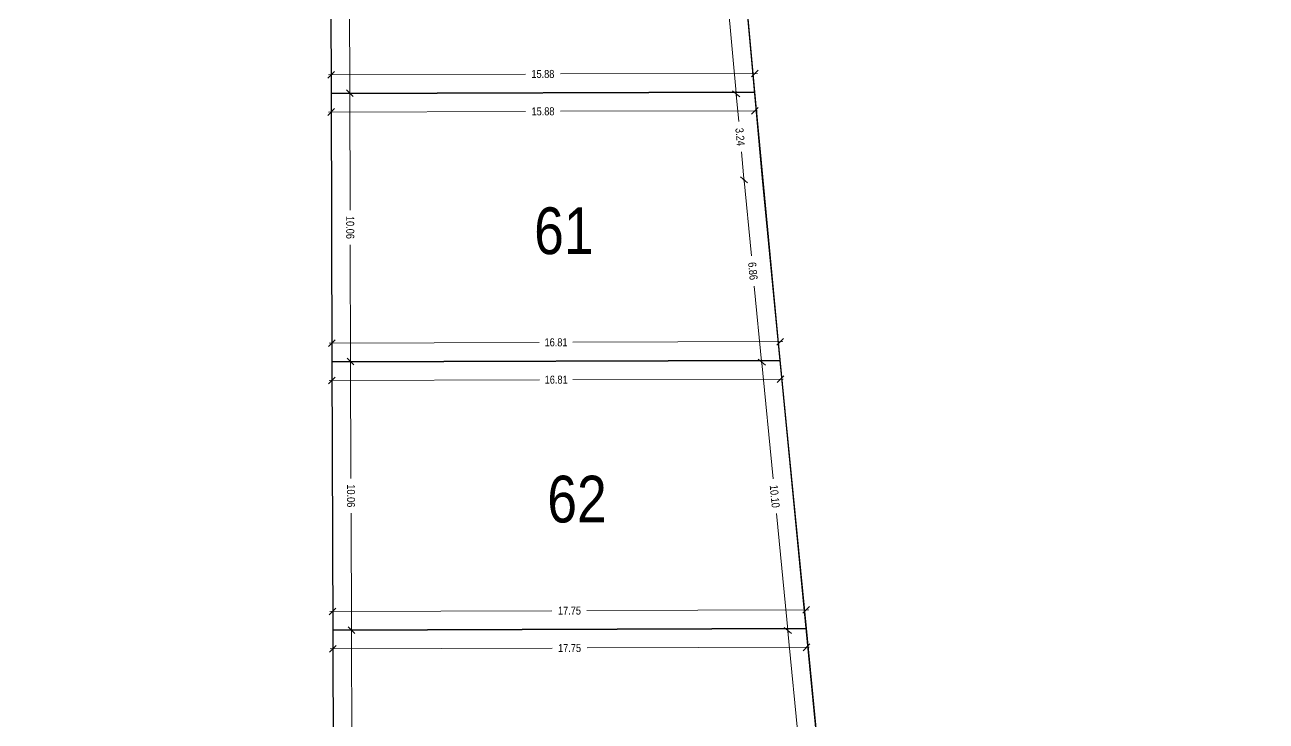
# Model space of a CAD drawing. Header units: millimetres. Extents: x 29397 to 29927, y 26123 to 26652.
# Drawn here: x 29694.05 to 29740.58, y 26325.26 to 26351.37 of the extents above; entities that cross this region are included whole.
import ezdxf
from ezdxf.enums import TextEntityAlignment as Align

# ---------------------------------------------------------------- set-up
doc = ezdxf.new("R2010")
doc.units = ezdxf.units.MM
doc.header["$LTSCALE"] = 0.3
for name, color, linetype in [('_IndivSubPlot', 180, 'Continuous'), ('_IndivSubPlot_DIMENSION', 7, 'Continuous'), ('_Plot', 7, 'Continuous'), ('_SurveyNo', 8, 'Continuous')]:
    doc.layers.add(name, color=color, linetype=linetype)
doc.layers.add('_SideBoundary', color=1, linetype='Continuous', true_color=0xff0000)
doc.layers.get('0').off()
doc.styles.add('PreDCRFont', font='ARIALN.TTF')
doc.dimstyles.new('PDCR-PLOT-INT', dxfattribs={"dimtxt": 0.3, "dimasz": 0.25, "dimexe": 0.25, "dimexo": 0.25, "dimgap": 0.25, "dimtad": 0, "dimzin": 0, "dimdsep": 46, "dimtxsty": 'PreDCRFont', "dimblk": 'OBLIQUE', "dimcen": 0.5, "dimdle": 0.1, "dimadec": 0, "dimazin": 0, "dimtfac": 1, "dimtix": 1, "dimtofl": 0, "dimtmove": 1, "dimatfit": 1, "dimfxl": 1, "dimtolj": 1, "dimtzin": 0, "dimlwd": 15, "dimarcsym": 0})

# ---------------------------------------------------------------- blocks, each defined once
blk = doc.blocks.new('_Oblique')
at = {"color": 0, "linetype": 'ByBlock', "lineweight": -2}
blk.add_line((-0.5, -0.5), (0.5, 0.5), dxfattribs=at)
blk = doc.blocks.new('*D969')
at = {"layer": '_IndivSubPlot_DIMENSION', "color": 0, "lineweight": 15, "transparency": 16777216}
for p, q in [((29706.201, 26358.962), (29706.214, 26354.485)), ((29706.232, 26348.702), (29706.218, 26353.178))]:
    blk.add_line(p, q, dxfattribs=at)
at = {"layer": '_IndivSubPlot_DIMENSION', "color": 0, "lineweight": 15, "transparency": 16777216, "xscale": 0.25, "yscale": 0.25, "zscale": 0.25}
for p, rotation in [((29706.201, 26358.862), 90.173533374633), ((29706.231, 26348.802), 270.173533374633)]:
    blk.add_blockref('_Oblique', p, dxfattribs=dict(at, rotation=rotation))
at = {"layer": '_IndivSubPlot_DIMENSION', "color": 0, "lineweight": 15, "transparency": 16777216, "insert": (29706.216, 26353.832), "char_height": 0.3, "attachment_point": 5, "rotation": 270.1735, "style": 'PreDCRFont'}
blk.add_mtext('\\A1;10.06', dxfattribs=at)
blk = doc.blocks.new('*D970')
at = {"layer": '_IndivSubPlot_DIMENSION', "color": 0, "lineweight": 15, "transparency": 16777216}
for p, q in [((29705.429, 26349.499), (29712.816, 26349.522)), ((29721.51, 26349.548), (29714.124, 26349.526))]:
    blk.add_line(p, q, dxfattribs=at)
at = {"layer": '_IndivSubPlot_DIMENSION', "color": 0, "lineweight": 15, "transparency": 16777216, "xscale": 0.25, "yscale": 0.25, "zscale": 0.25}
for p, rotation in [((29705.529, 26349.499), 180.1735333746494), ((29721.41, 26349.548), 0.1735333746494466)]:
    blk.add_blockref('_Oblique', p, dxfattribs=dict(at, rotation=rotation))
at = {"layer": '_IndivSubPlot_DIMENSION', "color": 0, "lineweight": 15, "transparency": 16777216, "insert": (29713.47, 26349.524), "char_height": 0.3, "attachment_point": 5, "rotation": 0.1735, "style": 'PreDCRFont'}
blk.add_mtext('\\A1;15.88', dxfattribs=at)
blk = doc.blocks.new('*D971')
at = {"layer": '_IndivSubPlot_DIMENSION', "color": 0, "lineweight": 15, "transparency": 16777216}
for p, q in [((29719.795, 26358.941), (29720.201, 26354.464)), ((29720.724, 26348.685), (29720.319, 26353.163))]:
    blk.add_line(p, q, dxfattribs=at)
at = {"layer": '_IndivSubPlot_DIMENSION', "color": 0, "lineweight": 15, "transparency": 16777216, "xscale": 0.25, "yscale": 0.25, "zscale": 0.25}
for p, rotation in [((29719.804, 26358.842), 95.17485123015547), ((29720.715, 26348.784), 275.1748512301555)]:
    blk.add_blockref('_Oblique', p, dxfattribs=dict(at, rotation=rotation))
at = {"layer": '_IndivSubPlot_DIMENSION', "color": 0, "lineweight": 15, "transparency": 16777216, "insert": (29720.26, 26353.813), "char_height": 0.3, "attachment_point": 5, "rotation": 275.1749, "style": 'PreDCRFont'}
blk.add_mtext('\\A1;10.10', dxfattribs=at)
blk = doc.blocks.new('*D972')
at = {"layer": '_IndivSubPlot_DIMENSION', "color": 0, "lineweight": 15, "transparency": 16777216}
for p, q in [((29720.706, 26348.884), (29720.81, 26347.738)), ((29721.017, 26345.458), (29720.913, 26346.604))]:
    blk.add_line(p, q, dxfattribs=at)
at = {"layer": '_IndivSubPlot_DIMENSION', "color": 0, "lineweight": 15, "transparency": 16777216, "xscale": 0.25, "yscale": 0.25, "zscale": 0.25}
for p, rotation in [((29720.715, 26348.784), 95.1748512301596), ((29721.008, 26345.557), 275.1748512301596)]:
    blk.add_blockref('_Oblique', p, dxfattribs=dict(at, rotation=rotation))
at = {"layer": '_IndivSubPlot_DIMENSION', "color": 0, "lineweight": 15, "transparency": 16777216, "insert": (29720.861, 26347.171), "char_height": 0.3, "attachment_point": 5, "rotation": 275.1749, "style": 'PreDCRFont'}
blk.add_mtext('\\A1;3.24', dxfattribs=at)
blk = doc.blocks.new('*D973')
at = {"layer": '_IndivSubPlot_DIMENSION', "color": 0, "lineweight": 15, "transparency": 16777216}
for p, q in [((29705.433, 26348.099), (29712.82, 26348.122)), ((29721.515, 26348.148), (29714.128, 26348.126))]:
    blk.add_line(p, q, dxfattribs=at)
at = {"layer": '_IndivSubPlot_DIMENSION', "color": 0, "lineweight": 15, "transparency": 16777216, "xscale": 0.25, "yscale": 0.25, "zscale": 0.25}
for p, rotation in [((29705.533, 26348.1), 180.1735333746494), ((29721.415, 26348.148), 0.1735333746494216)]:
    blk.add_blockref('_Oblique', p, dxfattribs=dict(at, rotation=rotation))
at = {"layer": '_IndivSubPlot_DIMENSION', "color": 0, "lineweight": 15, "transparency": 16777216, "insert": (29713.474, 26348.124), "char_height": 0.3, "attachment_point": 5, "rotation": 0.1735, "style": 'PreDCRFont'}
blk.add_mtext('\\A1;15.88', dxfattribs=at)
blk = doc.blocks.new('*D974')
at = {"layer": '_IndivSubPlot_DIMENSION', "color": 0, "lineweight": 15, "transparency": 16777216}
for p, q in [((29706.231, 26348.902), (29706.245, 26344.425)), ((29706.262, 26338.642), (29706.249, 26343.118))]:
    blk.add_line(p, q, dxfattribs=at)
at = {"layer": '_IndivSubPlot_DIMENSION', "color": 0, "lineweight": 15, "transparency": 16777216, "xscale": 0.25, "yscale": 0.25, "zscale": 0.25}
for p, rotation in [((29706.231, 26348.802), 90.17353337461238), ((29706.262, 26338.742), 270.1735333746124)]:
    blk.add_blockref('_Oblique', p, dxfattribs=dict(at, rotation=rotation))
at = {"layer": '_IndivSubPlot_DIMENSION', "color": 0, "lineweight": 15, "transparency": 16777216, "insert": (29706.247, 26343.772), "char_height": 0.3, "attachment_point": 5, "rotation": 270.1735, "style": 'PreDCRFont'}
blk.add_mtext('\\A1;10.06', dxfattribs=at)
blk = doc.blocks.new('*D975')
at = {"layer": '_IndivSubPlot_DIMENSION', "color": 0, "lineweight": 15, "transparency": 16777216}
for p, q in [((29705.46, 26339.439), (29713.333, 26339.463)), ((29722.465, 26339.491), (29714.592, 26339.467))]:
    blk.add_line(p, q, dxfattribs=at)
at = {"layer": '_IndivSubPlot_DIMENSION', "color": 0, "lineweight": 15, "transparency": 16777216, "xscale": 0.25, "yscale": 0.25, "zscale": 0.25}
for p, rotation in [((29705.56, 26339.44), 180.1735333746474), ((29722.365, 26339.49), 0.1735333746473856)]:
    blk.add_blockref('_Oblique', p, dxfattribs=dict(at, rotation=rotation))
at = {"layer": '_IndivSubPlot_DIMENSION', "color": 0, "lineweight": 15, "transparency": 16777216, "insert": (29713.963, 26339.465), "char_height": 0.3, "attachment_point": 5, "rotation": 0.1735, "style": 'PreDCRFont'}
blk.add_mtext('\\A1;16.81', dxfattribs=at)
blk = doc.blocks.new('*D976')
at = {"layer": '_IndivSubPlot_DIMENSION', "color": 0, "lineweight": 15, "transparency": 16777216}
for p, q in [((29720.998, 26345.652), (29721.284, 26342.705)), ((29721.68, 26338.623), (29721.394, 26341.57))]:
    blk.add_line(p, q, dxfattribs=at)
at = {"layer": '_IndivSubPlot_DIMENSION', "color": 0, "lineweight": 15, "transparency": 16777216, "xscale": 0.25, "yscale": 0.25, "zscale": 0.25}
for p, rotation in [((29721.008, 26345.553), 95.5433967854559), ((29721.671, 26338.723), 275.5433967854559)]:
    blk.add_blockref('_Oblique', p, dxfattribs=dict(at, rotation=rotation))
at = {"layer": '_IndivSubPlot_DIMENSION', "color": 0, "lineweight": 15, "transparency": 16777216, "insert": (29721.339, 26342.138), "char_height": 0.3, "attachment_point": 5, "rotation": 275.5434, "style": 'PreDCRFont'}
blk.add_mtext('\\A1;6.86', dxfattribs=at)
blk = doc.blocks.new('*D977')
at = {"layer": '_IndivSubPlot_DIMENSION', "color": 0, "lineweight": 15, "transparency": 16777216}
for p, q in [((29705.464, 26338.039), (29713.337, 26338.063)), ((29722.47, 26338.091), (29714.597, 26338.067))]:
    blk.add_line(p, q, dxfattribs=at)
at = {"layer": '_IndivSubPlot_DIMENSION', "color": 0, "lineweight": 15, "transparency": 16777216, "xscale": 0.25, "yscale": 0.25, "zscale": 0.25}
for p, rotation in [((29705.564, 26338.04), 180.1735333746473), ((29722.37, 26338.09), 0.1735333746473433)]:
    blk.add_blockref('_Oblique', p, dxfattribs=dict(at, rotation=rotation))
at = {"layer": '_IndivSubPlot_DIMENSION', "color": 0, "lineweight": 15, "transparency": 16777216, "insert": (29713.967, 26338.065), "char_height": 0.3, "attachment_point": 5, "rotation": 0.1735, "style": 'PreDCRFont'}
blk.add_mtext('\\A1;16.81', dxfattribs=at)
blk = doc.blocks.new('*D978')
at = {"layer": '_IndivSubPlot_DIMENSION', "color": 0, "lineweight": 15, "transparency": 16777216}
for p, q in [((29706.261, 26338.842), (29706.275, 26334.365)), ((29706.293, 26328.582), (29706.279, 26333.058))]:
    blk.add_line(p, q, dxfattribs=at)
at = {"layer": '_IndivSubPlot_DIMENSION', "color": 0, "lineweight": 15, "transparency": 16777216, "xscale": 0.25, "yscale": 0.25, "zscale": 0.25}
for p, rotation in [((29706.262, 26338.742), 90.17353337461238), ((29706.292, 26328.682), 270.1735333746124)]:
    blk.add_blockref('_Oblique', p, dxfattribs=dict(at, rotation=rotation))
at = {"layer": '_IndivSubPlot_DIMENSION', "color": 0, "lineweight": 15, "transparency": 16777216, "insert": (29706.277, 26333.712), "char_height": 0.3, "attachment_point": 5, "rotation": 270.1735, "style": 'PreDCRFont'}
blk.add_mtext('\\A1;10.06', dxfattribs=at)
blk = doc.blocks.new('*D979')
at = {"layer": '_IndivSubPlot_DIMENSION', "color": 0, "lineweight": 15, "transparency": 16777216}
for p, q in [((29705.49, 26329.379), (29713.811, 26329.404)), ((29723.441, 26329.434), (29715.12, 26329.408))]:
    blk.add_line(p, q, dxfattribs=at)
at = {"layer": '_IndivSubPlot_DIMENSION', "color": 0, "lineweight": 15, "transparency": 16777216, "xscale": 0.25, "yscale": 0.25, "zscale": 0.25}
for p, rotation in [((29705.59, 26329.38), 180.1735333746324), ((29723.341, 26329.433), 0.1735333746323988)]:
    blk.add_blockref('_Oblique', p, dxfattribs=dict(at, rotation=rotation))
at = {"layer": '_IndivSubPlot_DIMENSION', "color": 0, "lineweight": 15, "transparency": 16777216, "insert": (29714.466, 26329.406), "char_height": 0.3, "attachment_point": 5, "rotation": 0.1735, "style": 'PreDCRFont'}
blk.add_mtext('\\A1;17.75', dxfattribs=at)
blk = doc.blocks.new('*D980')
at = {"layer": '_IndivSubPlot_DIMENSION', "color": 0, "lineweight": 15, "transparency": 16777216}
for p, q in [((29721.661, 26338.822), (29722.096, 26334.344)), ((29722.657, 26328.566), (29722.222, 26333.044))]:
    blk.add_line(p, q, dxfattribs=at)
at = {"layer": '_IndivSubPlot_DIMENSION', "color": 0, "lineweight": 15, "transparency": 16777216, "xscale": 0.25, "yscale": 0.25, "zscale": 0.25}
for p, rotation in [((29721.671, 26338.723), 95.54339678548557), ((29722.647, 26328.666), 275.5433967854856)]:
    blk.add_blockref('_Oblique', p, dxfattribs=dict(at, rotation=rotation))
at = {"layer": '_IndivSubPlot_DIMENSION', "color": 0, "lineweight": 15, "transparency": 16777216, "insert": (29722.159, 26333.694), "char_height": 0.3, "attachment_point": 5, "rotation": 275.5434, "style": 'PreDCRFont'}
blk.add_mtext('\\A1;10.10', dxfattribs=at)
blk = doc.blocks.new('*D981')
at = {"layer": '_IndivSubPlot_DIMENSION', "color": 0, "lineweight": 15, "transparency": 16777216}
for p, q in [((29705.494, 26327.979), (29713.816, 26328.004)), ((29723.446, 26328.034), (29715.125, 26328.008))]:
    blk.add_line(p, q, dxfattribs=at)
at = {"layer": '_IndivSubPlot_DIMENSION', "color": 0, "lineweight": 15, "transparency": 16777216, "xscale": 0.25, "yscale": 0.25, "zscale": 0.25}
for p, rotation in [((29705.594, 26327.98), 180.1735333746324), ((29723.346, 26328.033), 0.1735333746323953)]:
    blk.add_blockref('_Oblique', p, dxfattribs=dict(at, rotation=rotation))
at = {"layer": '_IndivSubPlot_DIMENSION', "color": 0, "lineweight": 15, "transparency": 16777216, "insert": (29714.47, 26328.006), "char_height": 0.3, "attachment_point": 5, "rotation": 0.1735, "style": 'PreDCRFont'}
blk.add_mtext('\\A1;17.75', dxfattribs=at)
blk = doc.blocks.new('*D982')
at = {"layer": '_IndivSubPlot_DIMENSION', "color": 0, "lineweight": 15, "transparency": 16777216}
for p, q in [((29706.292, 26328.782), (29706.305, 26324.305)), ((29706.323, 26318.522), (29706.309, 26322.998))]:
    blk.add_line(p, q, dxfattribs=at)
at = {"layer": '_IndivSubPlot_DIMENSION', "color": 0, "lineweight": 15, "transparency": 16777216, "xscale": 0.25, "yscale": 0.25, "zscale": 0.25}
for p, rotation in [((29706.292, 26328.682), 90.17353337461233), ((29706.323, 26318.622), 270.1735333746123)]:
    blk.add_blockref('_Oblique', p, dxfattribs=dict(at, rotation=rotation))
at = {"layer": '_IndivSubPlot_DIMENSION', "color": 0, "lineweight": 15, "transparency": 16777216, "insert": (29706.307, 26323.652), "char_height": 0.3, "attachment_point": 5, "rotation": 270.1735, "style": 'PreDCRFont'}
blk.add_mtext('\\A1;10.06', dxfattribs=at)
blk = doc.blocks.new('*D984')
at = {"layer": '_IndivSubPlot_DIMENSION', "color": 0, "lineweight": 15, "transparency": 16777216}
for p, q in [((29722.637, 26328.765), (29723.072, 26324.287)), ((29723.633, 26318.509), (29723.198, 26322.987))]:
    blk.add_line(p, q, dxfattribs=at)
at = {"layer": '_IndivSubPlot_DIMENSION', "color": 0, "lineweight": 15, "transparency": 16777216, "xscale": 0.25, "yscale": 0.25, "zscale": 0.25}
for p, rotation in [((29722.647, 26328.666), 95.54339678546505), ((29723.623, 26318.609), 275.5433967854651)]:
    blk.add_blockref('_Oblique', p, dxfattribs=dict(at, rotation=rotation))
at = {"layer": '_IndivSubPlot_DIMENSION', "color": 0, "lineweight": 15, "transparency": 16777216, "insert": (29723.135, 26323.637), "char_height": 0.3, "attachment_point": 5, "rotation": 275.5434, "style": 'PreDCRFont'}
blk.add_mtext('\\A1;10.10', dxfattribs=at)

msp = doc.modelspace()

# ---------------------------------------------------------------- linework, layer by layer
at = {"layer": '_IndivSubPlot'}
for points in [[(29720.502, 26358.905), (29705.501, 26358.859), (29705.531, 26348.799), (29721.412, 26348.848)], [(29721.705, 26345.62), (29721.412, 26348.848), (29705.531, 26348.799), (29705.562, 26338.74), (29722.368, 26338.79)], [(29722.368, 26338.79), (29705.562, 26338.74), (29705.592, 26328.68), (29723.344, 26328.733)], [(29723.344, 26328.733), (29705.592, 26328.68), (29705.623, 26318.62), (29724.32, 26318.676)]]:
    msp.add_lwpolyline(points, close=True, dxfattribs=at)
at = {"layer": '_Plot'}
msp.add_lwpolyline([(29721.705, 26345.62), (29716.939, 26398.244), (29591.151, 26394.888), (29591.151, 26445.805), (29584.662, 26520.159), (29573.003, 26515.725), (29579.151, 26445.283), (29579.151, 26394.568), (29561.044, 26394.085), (29560.61, 26388.782), (29448.945, 26388.782), (29451.917, 26301.216), (29538.129, 26293.912), (29726.668, 26294.483), (29742.042, 26161.836), (29817.719, 26142.727), (29817.589, 26220.061), (29828.251, 26220.067), (29825.18, 26310.138), (29725.503, 26306.48)], close=True, dxfattribs=at)
at = {"layer": '_SideBoundary'}
msp.add_lwpolyline([(29817.719, 26142.727), (29817.671, 26171.768), (29817.641, 26189.261), (29817.612, 26206.754), (29817.589, 26220.061), (29828.251, 26220.067), (29825.18, 26310.138), (29725.503, 26306.48), (29724.32, 26318.676), (29723.344, 26328.733), (29722.368, 26338.79), (29721.412, 26348.848), (29720.502, 26358.905), (29719.591, 26368.962), (29718.68, 26379.019), (29716.939, 26398.244), (29591.151, 26394.888), (29591.151, 26445.805), (29584.662, 26520.159), (29845.479, 26519.783), (29846.58, 26129.803), (29817.719, 26142.727)], close=True, dxfattribs=at)
at = {"layer": '_SurveyNo'}
msp.add_lwpolyline([(29721.705, 26345.62), (29716.939, 26398.244), (29561.044, 26394.085), (29560.61, 26388.782), (29501.445, 26388.782), (29498.646, 26297.257), (29538.129, 26293.912), (29726.668, 26294.483)], close=True, dxfattribs=at)

# ---------------------------------------------------------------- texts
at = {"layer": '_IndivSubPlot', "lineweight": 30, "style": 'PreDCRFont'}
for s, p in [('61', (29714.256, 26343.648)), ('62', (29714.749, 26333.589))]:
    msp.add_text(s, height=1.75, dxfattribs=at).set_placement(p, align=Align.MIDDLE_CENTER)

# ---------------------------------------------------------------- dimensions: what is measured, and where the dimension line sits
at = {"layer": '_IndivSubPlot_DIMENSION', "lineweight": 15}
for p1, p2, text, picture, middle in [((29706.201, 26358.862), (29706.231, 26348.802), '10.06', '*D969', (29706.216, 26353.832)), ((29720.715, 26348.784), (29719.804, 26358.842), '10.10', '*D971', (29720.26, 26353.813)), ((29705.529, 26349.499), (29721.41, 26349.548), '15.88', '*D970', (29713.47, 26349.524)), ((29706.231, 26348.802), (29706.262, 26338.742), '10.06', '*D974', (29706.247, 26343.772)), ((29721.008, 26345.557), (29720.715, 26348.784), '3.24', '*D972', (29720.861, 26347.171)), ((29721.415, 26348.148), (29705.533, 26348.1), '15.88', '*D973', (29713.474, 26348.124)), ((29721.671, 26338.723), (29721.008, 26345.553), '6.86', '*D976', (29721.339, 26342.138)), ((29705.56, 26339.44), (29722.365, 26339.49), '16.81', '*D975', (29713.963, 26339.465)), ((29706.262, 26338.742), (29706.292, 26328.682), '10.06', '*D978', (29706.277, 26333.712)), ((29722.647, 26328.666), (29721.671, 26338.723), '10.10', '*D980', (29722.159, 26333.694)), ((29722.37, 26338.09), (29705.564, 26338.04), '16.81', '*D977', (29713.967, 26338.065)), ((29705.59, 26329.38), (29723.341, 26329.433), '17.75', '*D979', (29714.466, 26329.406)), ((29706.292, 26328.682), (29706.323, 26318.622), '10.06', '*D982', (29706.307, 26323.652)), ((29723.623, 26318.609), (29722.647, 26328.666), '10.10', '*D984', (29723.135, 26323.637)), ((29723.346, 26328.033), (29705.594, 26327.98), '17.75', '*D981', (29714.47, 26328.006))]:
    dim = msp.add_aligned_dim(p1=p1, p2=p2, distance=0, text=text, dimstyle='PDCR-PLOT-INT', dxfattribs=at)
    dim.commit()
    dim.dimension.update_dxf_attribs({"geometry": picture, "text_midpoint": middle})

doc.saveas('drawing.dxf')
